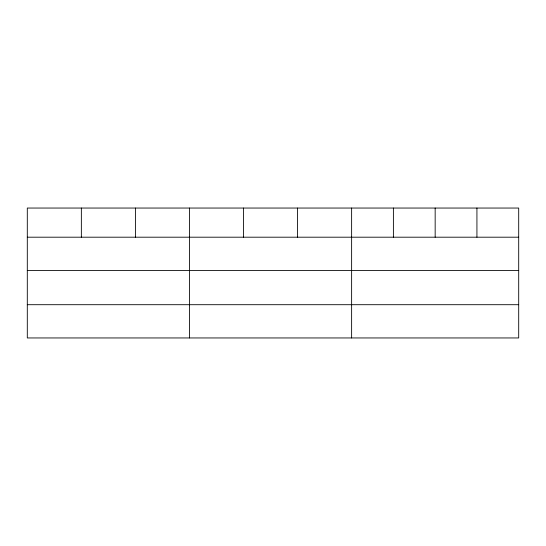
<?xml version="1.0" encoding="UTF-8"?>
<svg xmlns="http://www.w3.org/2000/svg" width="546" height="546" viewBox="0 0 546 546"><rect width="100%" height="100%" fill="white"/><g stroke="black" fill="none" stroke-linecap="round" stroke-linejoin="round"><path stroke-width="0.82" d="M518.7 270.447L518.7 208.046L27.3 208.046L27.3 337.954L518.7 337.954L518.7 270.447L27.3 270.447M27.3 237.196L518.7 237.196M27.3 304.702L518.7 304.702M476.931 208.046L476.931 237.196M435.162 208.046L435.162 237.196M393.393 208.046L393.393 237.196M351.624 208.046L351.624 337.954M297.57 208.046L297.57 237.196M243.516 208.046L243.516 237.196M189.462 208.046L189.462 337.954M135.408 208.046L135.408 237.196M81.354 208.046L81.354 237.196"/></g></svg>
